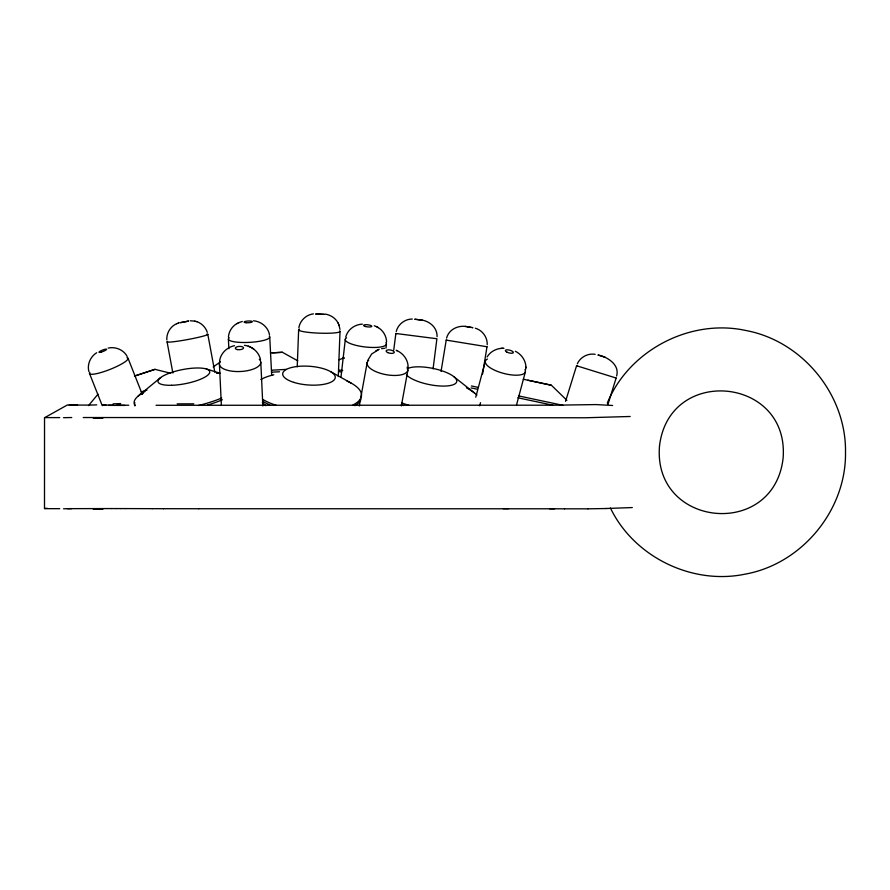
<?xml version="1.0" encoding="UTF-8"?>
<svg xmlns="http://www.w3.org/2000/svg" width="890" height="890" viewBox="0 0 890 890"><rect width="100%" height="100%" fill="white"/><g stroke="black" fill="none" stroke-linecap="round" stroke-linejoin="round"><path stroke-width="1.33" d="M166.831 339.835C166.386 333.016 170.58 326.23 176.876 323.604M297.227 366.825L298.639 329.867M338.289 376.57L340.024 331.403M525.801 369.161C526.691 361.696 521.952 354.454 515.332 351.261M525.879 367.737L525.923 367.058M88.889 371.553C86.953 364.388 90.457 356.567 96.676 352.729M616.625 376.003C620.163 363.654 605.211 356.1 598.035 355.054M340.97 377.249L345.32 339.279M385.982 348.101L386.46 343.963M393.758 349.926L395.861 333.494L436.912 338.745L433.074 368.872M228.418 337.065C228.808 331.369 232.279 326.018 237.341 323.37M441.051 371.453L446.213 340.114L487.008 346.755L482.591 373.989M219.574 361.273C220.386 353.475 226.972 347.222 234.482 345.687M359.271 405.962L367.158 362.653M401.346 405.951L407.898 370.073M298.851 327.809C299.952 320.589 306.216 314.704 313.436 313.87M475.75 397.218L485.395 361.04M516.534 404.961L525.389 371.775M565.551 401.346L576.575 365.757L616.136 378.028L607.959 404.383M345.754 337.032C347.589 329.6 354.854 324.372 362.375 324.149M396.261 331.447C398.008 324.316 404.939 318.965 412.281 319.043M446.591 338.089C449.016 328.799 459.273 324.65 467.984 326.841C468.407 326.897 475.115 327.987 472.178 327.609M367.759 360.394L371.642 354.009L379.207 349.281M607.292 403.059C629.03 350.171 690.24 318.275 746.065 330.535C802.524 341.115 846.39 394.826 845.5 452.242C846.412 510.059 801.923 564.038 744.986 574.172C691.942 585.197 633.936 556.884 610.418 507.99M577.321 363.81C580.28 357.113 587.956 353.041 595.154 354.331M487.13 356.957C490.535 351.149 497.343 347.957 503.974 348.301M88.522 405.606L98.011 394.148M138.217 396.028L160.667 377.56M213.2 366.98L219.819 362.286M339.012 359.782L344.13 357.847M238.52 322.781L242.28 321.468M236.84 323.626L238.954 322.569M375.958 350.693L376.804 350.304M377.56 349.948L378.317 349.592M178.434 323.003L179.202 322.736M134.501 376.136L154.971 369.339L170.724 373.277M176.609 323.704L178.634 322.925M487.008 346.755L486.43 346.711M134.49 376.014L154.971 369.339M141.076 391.989L146.995 390.043M139.585 394.582L143.223 393.38M381.621 348.646L384.591 348.301M108.18 348.09C115.466 346.444 123.665 349.759 127.181 356.478M297.75 360.806L282.364 352.284L272.64 352.829M216.537 373.288L219.018 373.155M270.449 352.952L282.364 352.284M271.795 370.195L286.413 369.383M272.273 372.165L279.46 371.764M503.139 348.29L500.936 348.402M606.646 508.49L632.323 507.556M605.411 508.535L606.669 508.49M605.434 508.535L587.878 508.835M630.209 416.487L585.364 417.766L83.26 417.532M59.741 417.599L44.533 417.599L44.5 508.646L59.741 508.68M587.901 508.835L564.505 508.824M156.061 405.284L554.804 405.195L596 404.572L612.631 405.484M67.429 508.657L111.606 508.568M554.57 508.791L198.77 508.735M88.099 405.106L67.317 405.006L44.767 417.621M503.262 508.668L508.513 508.668M190.215 320.778L194.977 321.145M111.539 508.568L116.212 508.579M198.826 508.735L163.404 508.702M116.134 508.579L120.94 508.579M152.157 508.668L163.482 508.702M71.211 405.061L69.209 405.061M72.479 405.072L75.472 405.072M102.695 405.128L106.032 405.139M549.564 508.769L564.527 508.824M120.862 508.579L125.802 508.591M152.234 508.668L125.724 508.591M128.761 405.228L116.835 405.184M75.806 405.084L77.597 405.095M465.17 326.441L466.249 326.641M415.964 319.41C412.159 318.82 418.278 319.744 419.079 319.732C427.979 320.077 437.335 326.463 437.079 336.687M422.439 320.222L421.615 320.133M416.509 319.41L420.492 320M253.517 320.789C261.182 321.424 268.268 327.209 269.514 334.963M471.199 327.453L467.172 326.797M344.141 358.203L342.717 357.891M244.439 345.298C252.059 346.21 259.023 351.995 260.492 359.671M396.517 333.639L395.961 333.528M566.897 400.311L551.377 385.236L523.287 379.24M324.872 314.048C330.401 314.793 335.652 318.108 338.167 323.181M447.069 340.347L446.146 340.136M471.377 385.949L477.93 387.317M471.077 387.918L477.296 389.219M518.447 395.872L562.88 405.317M517.835 397.774L553.146 405.273M527.915 380.219L551.377 385.236M475.349 328.221C482.436 330.223 487.553 337.321 487.208 344.675M605.144 357.279L604.588 357.124M196.79 321.657C201.719 323.293 205.69 327.386 207.292 332.315M194.821 321.112L196.968 321.702M615.313 377.816L616.136 378.028M604.477 357.09L598.269 355.121M206.258 368.927L220.386 373.355M374.256 325.729L376.815 326.808M577.21 365.99L576.598 365.779M250.613 347.145L248.266 346.188M397.151 350.716L396.206 350.315C403.07 352.963 408.31 359.883 408.109 367.37M377.738 327.32C382.989 330.201 386.449 335.964 386.56 341.949M376.292 326.53L378.35 327.654M330.757 371.709L351.083 383.067M251.414 347.556L252.137 348.012M252.827 348.457L253.628 348.958M265.932 405.718L262.316 402.436M454.123 376.904L474.292 392.813M338.934 324.906L339.98 329.333M338.067 322.959L339.034 325.139M128.06 358.336L142.311 394.359M89.523 373.5L102.25 405.662M207.804 334.329L214.846 372.22M167.086 341.894L172.871 373.021M269.748 336.987L271.684 375.424M228.385 339.112L228.875 348.724M219.43 364.032L221.354 404.917M260.815 362.364L262.85 405.974M259.313 359.326A20.715 8.344 -2.7 0 1 240.901 371.486A20.715 8.344 -2.7 0 1 220.32 361.474M222.389 399.755A53.823 14.663 -11 0 1 207.481 405.05M134.791 405.873A53.823 14.663 -11 0 1 134.835 402.68M221.677 398.019A53.823 14.663 -11 0 1 198.325 405.529M135.358 405.473A53.823 14.663 -11 0 1 144.925 391.533M126.947 357.658A20.715 3.705 -21.6 0 1 110.193 369.339A20.715 3.705 -21.6 0 1 89.801 372.387M524.966 369.617A20.715 7.053 14.9 0 1 519.582 375.002A20.659 7.042 14.9 0 1 497.076 371.252A20.659 7.042 14.9 0 1 485.35 361.396A20.715 7.053 14.9 0 1 487.442 359.037M206.914 334.073A20.715 1.457 -10.5 0 1 187.89 339.502A20.715 1.457 -10.5 0 1 167.632 341.415M339.613 330.902A20.715 2.536 2.2 0 1 318.242 333.116A20.715 2.536 2.2 0 1 299.496 329.144M407.164 368.794A26.355 8.288 11.3 0 1 447.281 372.866A26.355 8.288 11.3 0 1 445.757 386.026A26.355 8.288 11.3 0 1 406.463 374.879M403.548 405.551A53.823 16.932 11.3 0 1 401.323 404.761M480.122 404.538A53.823 16.932 11.3 0 1 479.855 405.718M480.5 402.692A53.823 16.932 11.3 0 1 479.254 405.584M408.766 405.262A53.823 16.932 11.3 0 1 401.635 402.892M466.416 387.795A53.823 16.932 11.3 0 1 476.895 395.116M229.286 337.766A20.659 4.339 -2.9 0 0 239.321 342.35A20.659 4.339 -2.9 0 0 264.909 340.058A20.715 4.35 -2.9 0 0 269.303 336.186M385.871 342.661A20.715 5.284 6.5 0 1 364.577 346.9A20.715 5.284 6.5 0 1 346.533 337.822M339.235 371.697A41.407 1.001 5.2 0 1 341.76 371.898M339.09 370.151A41.407 1.001 5.2 0 1 342.717 370.429M367.136 363.076A20.659 8.221 10.3 0 0 379.529 373.032A20.659 8.221 10.3 0 0 402.313 374.557A20.715 8.244 10.3 0 0 407.086 367.203M367.047 363.042A20.715 8.244 10.3 0 1 368.649 360.406M93.25 418.122A221.643 1.413 0.6 0 1 102.895 418.155M63.513 417.688A221.254 0.957 -0.6 0 1 71.745 417.532M44.611 508.446A221.621 1.847 0.9 0 1 47.248 508.324M93.25 509.214A221.643 1.413 0.6 0 1 102.895 509.236M63.513 508.78A221.254 0.957 -0.6 0 1 71.745 508.624M89.156 405.117A196.323 1.724 -1 0 1 96.743 404.872M113.119 403.849A173.372 0.89 -1.9 0 1 120.684 403.559M108.591 405.373A198.381 0.934 0.5 0 1 124.6 405.428M102.561 405.072A189.982 1.357 0.7 0 1 113.23 405.117M193.786 403.838A163.615 1.591 -0.3 0 1 177.155 403.86M360.884 399.566A53.823 19.157 4.1 0 1 354.932 405.673M269.87 404.894A53.823 19.157 4.1 0 1 262.628 401.268M346.944 381.031A53.823 19.157 4.1 0 1 352.885 404.995M276.334 405.351A53.823 19.157 4.1 0 1 262.984 399.543M260.881 379.518A53.823 19.157 4.1 0 1 273.82 374.79M659.501 446.035C652.693 527.492 773.544 539.618 783.078 458.461C789.897 377.015 669.035 364.867 659.501 446.035M315.828 314.036L324.105 314.359L315.861 313.981M188.48 321.134L180.392 322.658L188.458 321.09M171.637 385.281A26.355 7.187 -11 0 0 209.74 371.731A26.355 7.187 -11 0 0 170.19 372.888A26.355 7.187 -11 0 0 171.637 385.281M101.06 352.14A4.139 0.745 -21.6 0 0 106.633 349.258A4.139 0.745 -21.6 0 0 100.659 350.916A4.139 0.745 -21.6 0 0 101.06 352.14M506.933 352.128A4.139 1.413 14.9 0 0 513.33 352.64A4.139 1.413 14.9 0 0 507.778 349.826A4.139 1.413 14.9 0 0 506.933 352.128M246.041 322.714A4.139 0.868 -2.9 0 0 252.371 321.702A4.139 0.868 -2.9 0 0 246.308 321.201A4.139 0.868 -2.9 0 0 246.041 322.714M365.445 326.497A4.139 1.057 6.5 0 0 371.798 326.341A4.139 1.057 6.5 0 0 365.823 324.694A4.139 1.057 6.5 0 0 365.445 326.497M387.84 352.618A4.139 1.647 10.3 0 0 394.27 352.407A4.139 1.647 10.3 0 0 388.518 349.848A4.139 1.647 10.3 0 0 387.84 352.618M293.923 382.4A26.355 9.378 4.1 0 0 335.174 378.05A26.355 9.378 4.1 0 0 297.816 366.424A26.355 9.378 4.1 0 0 293.923 382.4M237.341 349.581A4.139 1.669 -2.7 0 0 243.537 347.89A4.139 1.669 -2.7 0 0 237.33 346.7A4.139 1.669 -2.7 0 0 237.341 349.581"/></g></svg>
